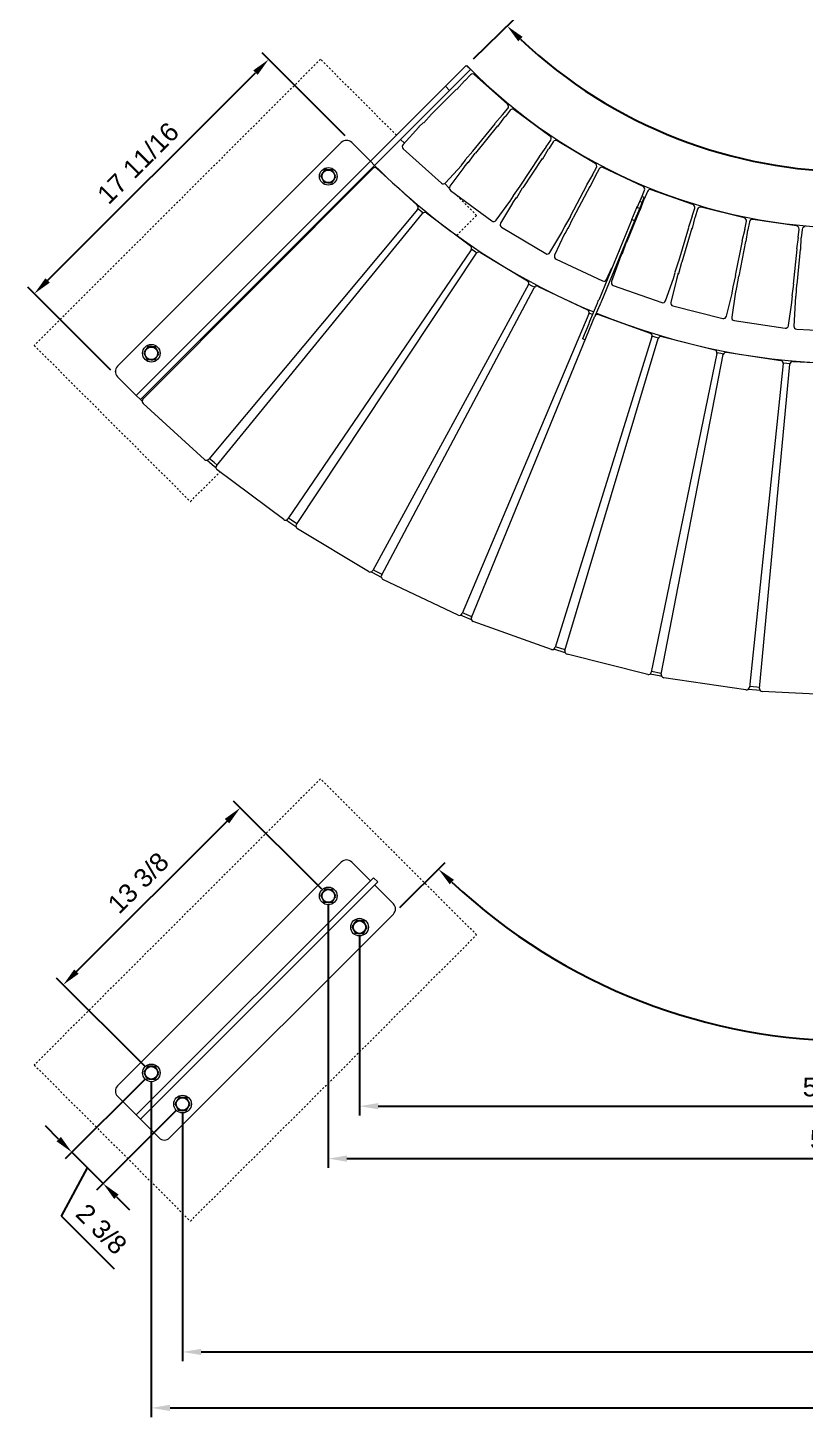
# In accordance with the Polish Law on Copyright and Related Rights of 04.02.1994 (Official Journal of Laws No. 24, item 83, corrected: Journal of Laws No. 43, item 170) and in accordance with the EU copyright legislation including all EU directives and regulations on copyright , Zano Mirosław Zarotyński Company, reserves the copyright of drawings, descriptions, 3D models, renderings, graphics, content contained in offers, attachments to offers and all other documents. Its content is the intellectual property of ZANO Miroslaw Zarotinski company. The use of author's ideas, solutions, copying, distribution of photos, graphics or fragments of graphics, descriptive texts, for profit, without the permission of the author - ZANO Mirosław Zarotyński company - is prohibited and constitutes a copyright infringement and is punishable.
# Model space of a CAD drawing. Header units: inches. Extents: x -15 to 173, y -9 to 125.
# Drawn here: x -4.9 to 36.7, y -8.6 to 65.8 of the extents above; entities that cross this region are included whole.
import ezdxf

# ---------------------------------------------------------------- set-up
doc = ezdxf.new("R2010")
doc.units = ezdxf.units.IN
doc.header["$PDSIZE"] = -1
doc.linetypes.add('HIDDEN', pattern=[1.905, 1.27, -0.635])
for name, color, linetype, lineweight in [('ZANO_R', 7, 'Continuous', 0), ('ZANO_R_przerywana', 250, 'HIDDEN', 0), ('ZANO_W', 1, 'Continuous', 0)]:
    doc.layers.add(name, color=color, linetype=linetype, lineweight=lineweight)
doc.styles.get("Standard").update_dxf_attribs({"font": 'ARIALUNI.TTF'})
doc.dimstyles.new('amerykanie', dxfattribs={"dimtxt": 50, "dimasz": 50, "dimexe": 0.5, "dimexo": 0.5, "dimgap": 1, "dimtad": 1, "dimdec": 0, "dimzin": 0, "dimlunit": 5, "dimtxsty": 'Standard', "dimcen": 0.09, "dimclrd": 1, "dimclre": 1, "dimclrt": 1, "dimazin": 0, "dimtfac": 1, "dimtdec": 0, "dimtmove": 0, "dimatfit": 3, "dimfxl": 1, "dimtzin": 0, "dimarcsym": 1})

# ---------------------------------------------------------------- blocks, each defined once
blk = doc.blocks.new('*D376')
at = {"layer": 'Defpoints', "color": 0}
for p in [(39.272, 84.026), (18.575, 63.746), (59.969, 63.746), (32.468, 58.975)]:
    blk.add_point(p, dxfattribs=at)
at = {"layer": 'ZANO_W', "color": 1, "lineweight": -2}
for p, q in [((18.932, 64.096), (21.088, 66.209)), ((59.612, 64.096), (57.456, 66.209))]:
    blk.add_line(p, q, dxfattribs=at)
blk.add_arc((39.272, 84.026), 25.958, 226.62298, 313.37595, dxfattribs=at)
at = {"layer": 'ZANO_W', "color": 1}
for points in [[(21.561, 65.277), (21.328, 65.039), (20.731, 65.859)], [(57.216, 65.039), (56.983, 65.277), (57.813, 65.859)]]:
    blk.add_solid(points, dxfattribs=at)
at = {"layer": 'ZANO_W', "color": 1, "insert": (39.272, 59.083), "char_height": 1, "attachment_point": 5, "rotation": 359.99946}
blk.add_mtext("91%%d10'", dxfattribs=at)
blk = doc.blocks.new('*D377')
at = {"layer": 'Defpoints', "color": 0}
for p in [(7.98, 64.066), (12.424, 59.622), (-0.103, 47.095)]:
    blk.add_point(p, dxfattribs=at)
at = {"layer": 'ZANO_W', "color": 1, "lineweight": -2}
for p, q in [((12.071, 59.976), (7.627, 64.42)), ((-3.84, 52.246), (7.273, 63.359)), ((-0.457, 47.448), (-4.901, 51.892))]:
    blk.add_line(p, q, dxfattribs=at)
at = {"layer": 'ZANO_W', "color": 1}
for points in [[(7.391, 63.241), (7.155, 63.477), (7.98, 64.066)], [(-3.958, 52.364), (-3.722, 52.128), (-4.547, 51.539)]]:
    blk.add_solid(points, dxfattribs=at)
at = {"layer": 'ZANO_W', "color": 1, "insert": (0.996, 58.523), "char_height": 1, "attachment_point": 5, "rotation": 45}
blk.add_mtext('17 11/16', dxfattribs=at)
blk = doc.blocks.new('*D381')
at = {"layer": 'Defpoints', "color": 0}
for p in [(14.651, 18.342), (63.87, 18.342), (31.135, 12.626), (2.68, 6.371), (75.841, 6.371)]:
    blk.add_point(p, dxfattribs=at)
at = {"layer": 'ZANO_W', "color": 1, "lineweight": -2}
for p, q in [((15.005, 18.695), (17.415, 21.105)), ((63.517, 18.695), (61.106, 21.105))]:
    blk.add_line(p, q, dxfattribs=at)
blk.add_arc((39.261, 42.951), 31.394, 226.8251, 313.1749, dxfattribs=at)
at = {"layer": 'ZANO_W', "color": 1}
for points in [[(17.896, 20.176), (17.664, 19.936), (17.061, 20.752)], [(60.858, 19.936), (60.626, 20.176), (61.46, 20.752)]]:
    blk.add_solid(points, dxfattribs=at)
at = {"layer": 'ZANO_W', "color": 1, "insert": (39.261, 12.572), "char_height": 1, "attachment_point": 5}
blk.add_mtext("90%%d0'", dxfattribs=at)
blk = doc.blocks.new('*D382')
at = {"layer": 'Defpoints', "color": 0}
for p in [(6.461, 24.026), (11.171, 19.316), (1.706, 9.851)]:
    blk.add_point(p, dxfattribs=at)
at = {"layer": 'ZANO_W', "color": 1, "lineweight": -2}
for p, q in [((10.818, 19.67), (6.108, 24.38)), ((-2.297, 15.268), (5.754, 23.319)), ((1.353, 10.204), (-3.358, 14.915))]:
    blk.add_line(p, q, dxfattribs=at)
at = {"layer": 'ZANO_W', "color": 1}
for points in [[(5.872, 23.201), (5.636, 23.437), (6.461, 24.026)], [(-2.415, 15.386), (-2.179, 15.15), (-3.004, 14.561)]]:
    blk.add_solid(points, dxfattribs=at)
at = {"layer": 'ZANO_W', "color": 1, "insert": (1.008, 20.014), "char_height": 1, "attachment_point": 5, "rotation": 45}
blk.add_mtext('13 3/8', dxfattribs=at)
blk = doc.blocks.new('*D383')
at = {"layer": 'Defpoints', "color": 0}
for p in [(1.706, 9.851), (3.376, 8.18), (-0.873, 3.931)]:
    blk.add_point(p, dxfattribs=at)
at = {"layer": 'ZANO_W', "color": 1, "lineweight": -2}
for p, q in [((1.353, 9.497), (-2.896, 5.248)), ((3.023, 7.827), (-1.226, 3.578)), ((-3.25, 6.309), (-3.957, 7.016)), ((-2.543, 5.602), (-0.873, 3.931)), ((-3.097, 2.186), (-1.708, 4.767)), ((-0.165, 3.224), (0.542, 2.517)), ((-0.266, -0.645), (-3.097, 2.186))]:
    blk.add_line(p, q, dxfattribs=at)
at = {"layer": 'ZANO_W', "color": 1}
for points in [[(-3.368, 6.191), (-3.132, 6.427), (-2.543, 5.602)], [(-0.048, 3.342), (-0.283, 3.107), (-0.873, 3.931)]]:
    blk.add_solid(points, dxfattribs=at)
at = {"layer": 'ZANO_W', "color": 1, "insert": (-0.961, 1.491), "char_height": 1, "attachment_point": 5, "rotation": 315}
blk.add_mtext('2 3/8', dxfattribs=at)
blk = doc.blocks.new('*D384')
at = {"layer": 'Defpoints', "color": 0}
for p in [(12.842, 17.646), (65.68, 17.646), (65.68, 8.066)]:
    blk.add_point(p, dxfattribs=at)
at = {"layer": 'ZANO_W', "color": 1, "lineweight": -2}
for p, q in [((12.842, 17.146), (12.842, 7.566)), ((65.68, 17.146), (65.68, 7.566)), ((13.842, 8.066), (64.68, 8.066))]:
    blk.add_line(p, q, dxfattribs=at)
at = {"layer": 'ZANO_W', "color": 1}
for points in [[(13.842, 8.233), (13.842, 7.899), (12.842, 8.066)], [(64.68, 7.899), (64.68, 8.233), (65.68, 8.066)]]:
    blk.add_solid(points, dxfattribs=at)
at = {"layer": 'ZANO_W', "color": 1, "insert": (39.261, 9.085), "char_height": 1, "attachment_point": 5}
blk.add_mtext('52 13/16', dxfattribs=at)
blk = doc.blocks.new('*D385')
at = {"layer": 'Defpoints', "color": 0}
for p in [(11.171, 19.316), (67.35, 19.316), (67.35, 5.263)]:
    blk.add_point(p, dxfattribs=at)
at = {"layer": 'ZANO_W', "color": 1, "lineweight": -2}
for p, q in [((11.171, 18.816), (11.171, 4.763)), ((67.35, 18.816), (67.35, 4.763)), ((12.171, 5.263), (66.35, 5.263))]:
    blk.add_line(p, q, dxfattribs=at)
at = {"layer": 'ZANO_W', "color": 1}
for points in [[(12.171, 5.43), (12.171, 5.097), (11.171, 5.263)], [(66.35, 5.097), (66.35, 5.43), (67.35, 5.263)]]:
    blk.add_solid(points, dxfattribs=at)
at = {"layer": 'ZANO_W', "color": 1, "insert": (39.261, 6.282), "char_height": 1, "attachment_point": 5}
blk.add_mtext('56 3/16', dxfattribs=at)
blk = doc.blocks.new('*D386')
at = {"layer": 'Defpoints', "color": 0}
for p in [(3.376, 8.18), (75.145, 8.18), (75.145, -5.081)]:
    blk.add_point(p, dxfattribs=at)
at = {"layer": 'ZANO_W', "color": 1, "lineweight": -2}
for p, q in [((3.376, 7.68), (3.376, -5.581)), ((75.145, 7.68), (75.145, -5.581)), ((4.376, -5.081), (74.145, -5.081))]:
    blk.add_line(p, q, dxfattribs=at)
at = {"layer": 'ZANO_W', "color": 1}
for points in [[(4.376, -4.914), (4.376, -5.247), (3.376, -5.081)], [(74.145, -5.247), (74.145, -4.914), (75.145, -5.081)]]:
    blk.add_solid(points, dxfattribs=at)
at = {"layer": 'ZANO_W', "color": 1, "insert": (39.261, -4.061), "char_height": 1, "attachment_point": 5}
blk.add_mtext('71 3/4', dxfattribs=at)
blk = doc.blocks.new('*D387')
at = {"layer": 'Defpoints', "color": 0}
for p in [(1.706, 9.851), (76.815, 9.851), (76.815, -8.073)]:
    blk.add_point(p, dxfattribs=at)
at = {"layer": 'ZANO_W', "color": 1, "lineweight": -2}
for p, q in [((1.706, 9.351), (1.706, -8.573)), ((76.815, 9.351), (76.815, -8.573)), ((2.706, -8.073), (75.815, -8.073))]:
    blk.add_line(p, q, dxfattribs=at)
at = {"layer": 'ZANO_W', "color": 1}
for points in [[(2.706, -7.906), (2.706, -8.24), (1.706, -8.073)], [(75.815, -8.24), (75.815, -7.906), (76.815, -8.073)]]:
    blk.add_solid(points, dxfattribs=at)
at = {"layer": 'ZANO_W', "color": 1, "insert": (39.261, -7.054), "char_height": 1, "attachment_point": 5}
blk.add_mtext('75 1/8', dxfattribs=at)

msp = doc.modelspace()

# ---------------------------------------------------------------- linework, layer by layer
at = {"layer": 'ZANO_R'}
for p, q in [((17.43875, 62.63243), (18.55231, 63.74599)), ((17.66146, 62.40972), (18.77502, 63.52328)), ((18.78099, 63.24468), (18.46784, 62.92888)), ((18.77502, 63.52328), (18.55231, 63.74599)), ((20.75856, 61.66751), (18.99812, 63.25088)), ((13.42628, 58.61996), (17.43875, 62.63243)), ((18.02549, 62.48279), (16.6977, 61.14377)), ((17.66146, 62.40972), (17.43875, 62.63243)), ((18.02549, 62.48279), (18.02565, 62.48265)), ((18.02565, 62.48265), (18.04807, 62.46248)), ((18.04807, 62.46248), (18.46187, 62.92256)), ((13.64899, 58.39725), (17.66146, 62.40972)), ((16.27793, 60.67738), (16.69174, 61.13746)), ((20.48871, 61.09958), (20.0749, 60.6395)), ((20.25187, 60.49532), (20.61881, 60.99359)), ((20.49435, 61.10618), (20.77532, 61.45093)), ((20.90497, 61.34531), (20.62413, 61.00046)), ((23.027, 59.96864), (21.12046, 61.37267)), ((16.0088, 60.44875), (15.16828, 59.51423)), ((16.25535, 60.69769), (16.01405, 60.45434)), ((16.25535, 60.69769), (16.25551, 60.69754)), ((16.25551, 60.69754), (16.27793, 60.67738)), ((18.90617, 59.15742), (20.09748, 60.6192)), ((20.22742, 60.51333), (19.03664, 59.05114)), ((20.0749, 60.6395), (20.09732, 60.61934)), ((20.09732, 60.61934), (20.09748, 60.6192)), ((20.22742, 60.51333), (20.22759, 60.51321)), ((20.22759, 60.51321), (20.25187, 60.49532)), ((11.86731, 59.62216), (-0.10339, 47.65146)), ((13.42628, 58.61996), (12.42408, 59.62216)), ((15.23818, 59.59195), (15.04093, 59.78919)), ((22.81884, 59.38421), (23.06482, 59.75473)), ((23.20416, 59.66227), (22.95831, 59.29165)), ((25.45041, 58.49924), (23.41596, 59.71053)), ((15.18003, 59.29185), (17.22488, 57.45267)), ((18.90052, 59.15083), (18.48672, 58.69075)), ((18.66438, 58.54601), (19.03132, 59.04427)), ((21.4284, 57.28978), (22.47138, 58.86082)), ((22.61104, 58.76814), (21.56862, 57.19673)), ((22.81386, 59.37709), (22.44693, 58.87883)), ((22.44693, 58.87883), (22.47121, 58.86095)), ((22.47121, 58.86095), (22.47138, 58.86082)), ((22.61104, 58.76814), (22.61122, 58.76803)), ((22.61122, 58.76803), (22.63713, 58.75261)), ((22.63713, 58.75261), (22.95369, 59.2843)), ((1.1772, 46.37088), (13.42628, 58.61996)), ((1.26043, 45.8889), (13.55002, 58.23223)), ((1.39991, 46.14817), (13.64899, 58.39725)), ((13.42628, 58.61996), (13.64899, 58.39725)), ((13.53763, 58.2859), (13.64899, 58.39725)), ((13.57257, 58.25101), (13.53763, 58.2859)), ((13.76776, 58.23745), (15.92995, 56.26482)), ((17.44726, 57.46446), (18.28778, 58.39898)), ((18.41885, 58.2922), (17.67353, 57.28013)), ((18.29279, 58.40479), (18.50929, 58.67044)), ((18.63993, 58.56401), (18.42352, 58.29828)), ((18.48672, 58.69075), (18.50913, 58.67058)), ((18.50913, 58.67058), (18.50929, 58.67044)), ((18.63993, 58.56401), (18.6401, 58.56389)), ((18.6401, 58.56389), (18.66438, 58.54601)), ((25.30027, 57.89729), (25.50892, 58.29005)), ((25.65662, 58.21162), (25.4481, 57.81878)), ((28.00563, 57.27334), (25.86269, 58.28031)), ((17.64283, 57.18729), (17.40102, 57.42911)), ((21.42342, 57.28266), (21.05649, 56.7844)), ((24.12084, 55.67717), (25.00554, 57.34249)), ((25.15357, 57.26388), (24.26947, 55.59824)), ((25.29601, 57.88972), (24.97944, 57.35803)), ((24.97944, 57.35803), (25.00535, 57.3426)), ((25.00535, 57.3426), (25.00554, 57.34249)), ((25.15357, 57.26388), (25.15376, 57.26379)), ((25.15376, 57.26379), (25.18105, 57.25097)), ((25.18105, 57.25097), (25.44422, 57.81102)), ((17.70693, 57.05995), (19.92149, 55.42909)), ((20.89139, 56.48087), (21.08094, 56.76639)), ((21.22134, 56.67322), (21.0319, 56.38763)), ((21.05649, 56.7844), (21.08077, 56.76651)), ((21.08077, 56.76651), (21.08094, 56.76639)), ((21.22134, 56.67322), (21.22152, 56.67311)), ((21.22152, 56.67311), (21.24743, 56.65768)), ((21.24743, 56.65768), (21.56399, 57.18937)), ((27.91145, 56.65166), (27.64828, 56.09161)), ((27.85937, 56.00474), (28.06663, 56.5878)), ((27.91495, 56.65961), (28.08428, 57.07085)), ((28.07001, 56.68417), (27.94613, 56.73533)), ((27.95989, 56.41755), (28.07001, 56.68417)), ((28.23892, 57.00721), (28.06974, 56.5959)), ((30.66829, 56.30264), (28.43731, 57.09569)), ((15.94467, 56.04752), (4.77764, 42.68006)), ((5.19802, 42.33291), (16.21268, 55.8262)), ((16.42885, 55.85284), (18.77475, 54.10266)), ((20.14166, 55.46253), (20.88698, 56.47461)), ((21.02784, 56.38113), (20.38483, 55.30115)), ((27.83076, 56.01491), (27.11342, 54.27095)), ((27.41011, 55.499), (27.67907, 56.15018)), ((27.55566, 55.43888), (27.82462, 56.09006)), ((27.64828, 56.09161), (27.65381, 56.08902)), ((27.67907, 56.15018), (27.70281, 56.20766)), ((27.82462, 56.09006), (27.67907, 56.15018)), ((27.82462, 56.09006), (27.95989, 56.41755)), ((27.95989, 56.41755), (27.82719, 56.47236)), ((27.83076, 56.01491), (27.83096, 56.01484)), ((27.83096, 56.01484), (27.85937, 56.00474)), ((30.63793, 55.68298), (30.76632, 56.10879)), ((30.92644, 56.06054), (30.7982, 55.63469)), ((33.41296, 55.59639), (31.11524, 56.16796)), ((20.43956, 55.08529), (22.80269, 53.67832)), ((23.66533, 54.81972), (23.82611, 55.12237)), ((24.11658, 55.6696), (23.80002, 55.13791)), ((23.80002, 55.13791), (23.82593, 55.12248)), ((23.97494, 55.04334), (23.81427, 54.74064)), ((23.82593, 55.12248), (23.82611, 55.12237)), ((23.97494, 55.04334), (23.97513, 55.04325)), ((23.97513, 55.04325), (24.00242, 55.03043)), ((24.00242, 55.03043), (24.26559, 55.59048)), ((27.41011, 55.499), (25.63227, 51.19465)), ((27.55566, 55.43888), (25.77782, 51.13453)), ((27.55566, 55.43888), (27.41011, 55.499)), ((29.91219, 53.27606), (30.45657, 55.08151)), ((30.61705, 55.03315), (30.07332, 53.22751)), ((30.63522, 55.67473), (30.42796, 55.09168)), ((30.42796, 55.09168), (30.45637, 55.08158)), ((30.45637, 55.08158), (30.45657, 55.08151)), ((30.61705, 55.03315), (30.61726, 55.0331)), ((30.61726, 55.0331), (30.64652, 55.02582)), ((30.64652, 55.02582), (30.7959, 55.62632)), ((33.44321, 54.97674), (33.52944, 55.41304)), ((33.6935, 55.38065), (33.60743, 54.94431)), ((36.21345, 55.16135), (33.87093, 55.50597)), ((23.01855, 53.73308), (23.66155, 54.81305)), ((23.81086, 54.73377), (23.27631, 53.5962)), ((32.95581, 52.51048), (33.32141, 54.36043)), ((33.48585, 54.32796), (33.12091, 52.47788)), ((33.44132, 54.96826), (33.29195, 54.36776)), ((33.29195, 54.36776), (33.32121, 54.36048)), ((33.32121, 54.36048), (33.32141, 54.36043)), ((33.48585, 54.32796), (33.48606, 54.32793)), ((33.48606, 54.32793), (33.51589, 54.32354)), ((33.51589, 54.32354), (33.60596, 54.93575)), ((36.30297, 54.53899), (36.21291, 53.92678)), ((36.30403, 54.54761), (36.34726, 54.99024)), ((36.4401, 53.90463), (36.47, 54.5227)), ((36.51371, 54.97401), (36.47063, 54.53136)), ((18.81079, 53.88787), (9.01405, 39.48594)), ((9.46656, 39.18186), (19.09928, 53.69401)), ((19.31177, 53.7418), (21.81859, 52.23108)), ((26.72088, 53.83031), (26.69113, 53.767)), ((26.69113, 53.767), (26.69415, 53.76558)), ((26.87444, 53.68995), (26.74407, 53.37301)), ((26.87444, 53.68995), (26.87464, 53.68988)), ((26.87464, 53.68988), (26.90305, 53.67978)), ((26.90305, 53.67978), (27.11031, 54.26284)), ((36.05962, 52.04556), (36.24295, 53.92236)), ((36.21291, 53.92678), (36.24274, 53.92239)), ((36.40977, 53.90609), (36.22711, 52.02923)), ((36.24274, 53.92239), (36.24295, 53.92236)), ((36.40977, 53.90609), (36.40998, 53.90608)), ((36.40998, 53.90608), (36.4401, 53.90463)), ((23.35184, 53.38671), (25.84099, 52.21705)), ((26.05048, 52.29261), (26.34204, 52.9131)), ((26.74135, 53.36585), (26.32037, 52.18154)), ((29.90948, 53.26781), (29.70222, 52.68475)), ((29.92164, 52.61864), (30.07102, 53.21913)), ((29.2085, 51.15489), (29.62948, 52.33919)), ((29.79135, 52.29042), (29.48794, 51.07069)), ((29.6319, 52.34647), (29.73083, 52.67458)), ((29.70222, 52.68475), (29.73063, 52.67465)), ((29.73063, 52.67465), (29.73083, 52.67458)), ((29.89217, 52.62597), (29.79336, 52.29782)), ((29.89217, 52.62597), (29.89238, 52.62592)), ((29.89238, 52.62592), (29.92164, 52.61864)), ((32.95392, 52.502), (32.80455, 51.90151)), ((33.02937, 51.85712), (33.11944, 52.46932)), ((36.05856, 52.03694), (35.9685, 51.42473)), ((21.8756, 52.02088), (13.54435, 36.72441)), ((14.0246, 36.46636), (22.18178, 51.85636)), ((22.38853, 51.92484), (25.0319, 50.66826)), ((26.41598, 51.98042), (29.00739, 51.05925)), ((32.46247, 50.33077), (32.76588, 51.5505)), ((32.93173, 51.51775), (32.74879, 50.27423)), ((32.76757, 51.55797), (32.83402, 51.89418)), ((32.80455, 51.90151), (32.83381, 51.89423)), ((32.83381, 51.89423), (32.83402, 51.89418)), ((32.99933, 51.86154), (32.93301, 51.52531)), ((32.99933, 51.86154), (32.99954, 51.86151)), ((32.99954, 51.86151), (33.02937, 51.85712)), ((35.96523, 51.07923), (35.99854, 51.42031)), ((35.9685, 51.42473), (35.99833, 51.42034)), ((35.99833, 51.42034), (35.99854, 51.42031)), ((36.16625, 51.40396), (36.13306, 51.06287)), ((36.16625, 51.40396), (36.16646, 51.40395)), ((36.16646, 51.40395), (36.19658, 51.40249)), ((36.19658, 51.40249), (36.22648, 52.02057)), ((25.16527, 50.06401), (25.56166, 51.02371)), ((25.46911, 50.38712), (25.70721, 50.96359)), ((29.60272, 50.87986), (32.27165, 50.21595)), ((35.78133, 49.82811), (35.96427, 51.07162)), ((36.13252, 51.05522), (36.07181, 49.79978)), ((25.10933, 50.46469), (18.32452, 34.42231)), ((18.82783, 34.2128), (25.43022, 50.33112)), ((25.10389, 49.9154), (24.77496, 49.11903)), ((25.30928, 50.41268), (25.11819, 50.49267)), ((25.62923, 50.41962), (28.38346, 49.42939)), ((32.88165, 50.09551), (35.60263, 49.69522)), ((28.48056, 49.23443), (23.3081, 32.60202)), ((23.8296, 32.44308), (28.81304, 49.1331)), ((24.91075, 49.06294), (24.77496, 49.11903)), ((29.00237, 49.24076), (31.84071, 48.5265)), ((36.22147, 49.63488), (38.96853, 49.50202)), ((31.95653, 48.34205), (28.44668, 31.2812)), ((32.47518, 48.39972), (35.37006, 47.96837)), ((28.9813, 31.17437), (32.29738, 48.27394)), ((35.50347, 47.79622), (33.69034, 30.4727)), ((34.23287, 30.41903), (35.84937, 47.762)), ((36.01393, 47.90467), (38.93721, 47.76042)), ((-0.10339, 47.09469), (0.89881, 46.09249)), ((1.12152, 45.86978), (0.89881, 46.09249)), ((1.12152, 45.86978), (1.23287, 45.98113)), ((1.12152, 45.86978), (1.21456, 45.77674)), ((1.21455, 45.77697), (1.12152, 45.86978)), ((1.29275, 45.92136), (1.23287, 45.98113)), ((4.55065, 42.66468), (1.26589, 45.66145)), ((1.99534, 44.99596), (2.12372, 44.86758)), ((8.78968, 39.44829), (5.22584, 42.10711)), ((13.32477, 36.66485), (9.51649, 38.95989)), ((18.11186, 34.34143), (14.09613, 36.25039)), ((18.82849, 34.09184), (18.23822, 34.33754)), ((18.84519, 34.25518), (18.34235, 34.46449)), ((23.10444, 32.50059), (18.92028, 34.00492)), ((23.84216, 32.32276), (23.23057, 32.50916)), ((23.8427, 32.48696), (23.3217, 32.64575)), ((28.254, 31.16022), (23.94206, 32.2453)), ((33.51051, 30.33334), (29.11269, 30.98863)), ((38.82288, 30.02798), (34.38191, 30.24713)), ((11.86731, 21.12551), (-0.10339, 9.15481)), ((13.42628, 20.12331), (12.42408, 21.12551)), ((0.89881, 7.59584), (13.59509, 20.29212)), ((13.8178, 20.06941), (13.59509, 20.29212)), ((1.12152, 7.37313), (13.8178, 20.06941)), ((14.65119, 18.8984), (13.64899, 19.9006)), ((2.68049, 6.37093), (14.65119, 18.34163)), ((-0.10339, 8.59804), (0.89881, 7.59584)), ((1.12152, 7.37313), (0.89881, 7.59584)), ((1.12152, 7.37313), (2.12372, 6.37093))]:
    msp.add_line(p, q, dxfattribs=at)
at = {"layer": 'ZANO_R', "flags": 128}
for points in [[(10.87323, 58.00417), (10.86537, 57.99193), (10.81393, 57.91187), (10.76265, 57.83206)], [(10.98381, 58.17628), (10.92964, 58.09196), (10.87323, 58.00417)], [(11.18816, 58.16657), (11.10995, 58.17028), (11.03174, 58.174), (10.98381, 58.17628)], [(11.3925, 58.15686), (11.35532, 58.15862), (11.31769, 58.16041), (11.27943, 58.16223), (11.24076, 58.16407), (11.18816, 58.16657)], [(11.48626, 57.97503), (11.47959, 57.98796), (11.45777, 58.03029), (11.43598, 58.07254), (11.41413, 58.1149), (11.3925, 58.15686)], [(10.76265, 57.83206), (10.80859, 57.74298), (10.85641, 57.65024)], [(10.85641, 57.65024), (10.86308, 57.63731), (10.9067, 57.55273), (10.95017, 57.46842)], [(11.15451, 57.45871), (11.07631, 57.46242), (10.9981, 57.46614), (10.95017, 57.46842)], [(11.35886, 57.44899), (11.28405, 57.45255), (11.20711, 57.45621), (11.15451, 57.45871)], [(11.35886, 57.44899), (11.41303, 57.53332), (11.46944, 57.6211)], [(11.46944, 57.6211), (11.4773, 57.63334), (11.50304, 57.67341), (11.52874, 57.7134), (11.55451, 57.7535), (11.58002, 57.79321)], [(11.58002, 57.79321), (11.53408, 57.88229), (11.48626, 57.97503)], [(16.23328, 55.84711), (16.1828, 55.88846), (15.96131, 56.0717)], [(19.11772, 53.71684), (19.05022, 53.76183), (18.82496, 53.91357)], [(22.19788, 51.8809), (22.11228, 51.92651), (21.88718, 52.04785)], [(25.56166, 51.02371), (25.57309, 51.05138), (25.58425, 51.0784), (25.59489, 51.10415), (25.60475, 51.12804), (25.61361, 51.14949), (25.62126, 51.16802), (25.62753, 51.18319), (25.63227, 51.19465)], [(25.77782, 51.13453), (25.77309, 51.12307), (25.76682, 51.1079), (25.75916, 51.08937), (25.7503, 51.06792), (25.74044, 51.04404), (25.7298, 51.01828), (25.71864, 50.99126), (25.70721, 50.96359)], [(25.10389, 49.9154), (25.1095, 49.92897), (25.1159, 49.94447), (25.123, 49.96167), (25.13071, 49.98033), (25.13891, 50.00018), (25.14748, 50.02095), (25.15631, 50.04232), (25.16527, 50.06401)], [(28.82402, 49.16032), (28.70076, 49.19747), (28.48663, 49.26315)], [(1.40803, 48.53897), (1.40017, 48.52673), (1.34873, 48.44667), (1.29745, 48.36686)], [(1.29745, 48.36686), (1.34339, 48.27778), (1.39121, 48.18504)], [(1.51861, 48.71108), (1.46443, 48.62676), (1.40803, 48.53897)], [(1.72295, 48.70137), (1.64475, 48.70508), (1.56654, 48.7088), (1.51861, 48.71108)], [(1.9273, 48.69165), (1.89012, 48.69342), (1.85248, 48.69521), (1.81423, 48.69703), (1.77555, 48.69887), (1.72295, 48.70137)], [(2.02106, 48.50983), (2.01439, 48.52276), (1.99256, 48.56509), (1.97077, 48.60734), (1.94893, 48.6497), (1.9273, 48.69165)], [(2.00424, 48.1559), (2.0121, 48.16814), (2.03784, 48.20821), (2.06354, 48.2482), (2.0893, 48.2883), (2.11482, 48.32801)], [(2.11482, 48.32801), (2.06888, 48.41709), (2.02106, 48.50983)], [(32.30562, 48.30211), (32.16373, 48.33004), (31.95974, 48.37122)], [(1.39121, 48.18504), (1.39788, 48.17211), (1.44149, 48.08753), (1.48497, 48.00321)], [(1.68931, 47.9935), (1.6111, 47.99722), (1.5329, 48.00094), (1.48497, 48.00321)], [(1.89366, 47.98379), (1.81884, 47.98735), (1.74191, 47.991), (1.68931, 47.9935)], [(1.89366, 47.98379), (1.94783, 48.06811), (2.00424, 48.1559)], [(35.8548, 47.79084), (35.69505, 47.80622), (35.5038, 47.82557)], [(0.89881, 46.09249), (0.90416, 46.09784), (0.92, 46.11368), (0.94572, 46.13941), (0.98034, 46.17403), (1.02253, 46.21621), (1.07066, 46.26434), (1.12288, 46.31657), (1.1772, 46.37088)], [(1.39991, 46.14817), (1.3456, 46.09386), (1.29337, 46.04163), (1.24524, 45.9935), (1.23287, 45.98113)], [(2.12372, 44.86758), (2.18338, 44.81862), (2.20354, 44.80601)], [(5.16338, 42.21701), (4.96, 42.38378), (4.67038, 42.62413)], [(5.22698, 42.36839), (5.06014, 42.50531), (4.807, 42.71521)], [(9.44351, 39.06311), (9.11547, 39.28246), (8.91282, 39.41972)], [(9.49189, 39.22002), (9.20349, 39.41305), (9.03981, 39.5238)], [(14.01334, 36.34592), (13.54955, 36.5945), (13.45013, 36.64855)], [(14.04605, 36.50683), (13.62462, 36.73294), (13.56626, 36.76463)], [(28.99002, 31.21933), (28.9803, 31.22123), (28.45591, 31.32606)], [(29.00565, 31.05588), (28.9502, 31.06665), (28.37867, 31.18116)], [(34.23713, 30.46463), (34.09664, 30.478), (33.69511, 30.51825)], [(34.26877, 30.30351), (34.08152, 30.32124), (33.63251, 30.36646)], [(10.87323, 19.50752), (10.86537, 19.49528), (10.81393, 19.41522), (10.76265, 19.33541)], [(10.76265, 19.33541), (10.80859, 19.24633), (10.85641, 19.15359)], [(10.98381, 19.67963), (10.92964, 19.59531), (10.87323, 19.50752)], [(11.18816, 19.66992), (11.10995, 19.67363), (11.03174, 19.67735), (10.98381, 19.67963)], [(11.3925, 19.6602), (11.35532, 19.66197), (11.31769, 19.66376), (11.27943, 19.66558), (11.24076, 19.66742), (11.18816, 19.66992)], [(11.48626, 19.47838), (11.47959, 19.49131), (11.45777, 19.53364), (11.43598, 19.57589), (11.41413, 19.61825), (11.3925, 19.6602)], [(11.58002, 19.29656), (11.53408, 19.38564), (11.48626, 19.47838)], [(10.85641, 19.15359), (10.86308, 19.14066), (10.9067, 19.05608), (10.95017, 18.97177)], [(11.15451, 18.96205), (11.07631, 18.96577), (10.9981, 18.96949), (10.95017, 18.97177)], [(11.35886, 18.95234), (11.28405, 18.9559), (11.20711, 18.95955), (11.15451, 18.96205)], [(11.35886, 18.95234), (11.41303, 19.03666), (11.46944, 19.12445)], [(11.46944, 19.12445), (11.4773, 19.13669), (11.50304, 19.17676), (11.52874, 19.21675), (11.55451, 19.25685), (11.58002, 19.29656)], [(12.65414, 18.0093), (12.59997, 17.92498), (12.54356, 17.83719)], [(12.85849, 17.99959), (12.78028, 18.0033), (12.70207, 18.00702), (12.65414, 18.0093)], [(13.06283, 17.98988), (13.02565, 17.99164), (12.98802, 17.99343), (12.94976, 17.99525), (12.91109, 17.99709), (12.85849, 17.99959)], [(13.15659, 17.80805), (13.14992, 17.82098), (13.1281, 17.86331), (13.10631, 17.90556), (13.08446, 17.94792), (13.06283, 17.98988)], [(12.54356, 17.83719), (12.5357, 17.82495), (12.48426, 17.74489), (12.43298, 17.66508)], [(12.43298, 17.66508), (12.47892, 17.576), (12.52674, 17.48326)], [(12.52674, 17.48326), (12.53341, 17.47033), (12.57702, 17.38575), (12.6205, 17.30144)], [(12.82484, 17.29172), (12.74664, 17.29544), (12.66843, 17.29916), (12.6205, 17.30144)], [(13.02919, 17.28201), (12.95438, 17.28557), (12.87744, 17.28922), (12.82484, 17.29172)], [(13.02919, 17.28201), (13.08336, 17.36633), (13.13977, 17.45412)], [(13.13977, 17.45412), (13.14763, 17.46636), (13.17337, 17.50643), (13.19907, 17.54642), (13.22484, 17.58652), (13.25035, 17.62623)], [(13.25035, 17.62623), (13.20441, 17.71531), (13.15659, 17.80805)], [(1.40803, 10.04232), (1.40017, 10.03008), (1.34873, 9.95002), (1.29745, 9.87021)], [(1.29745, 9.87021), (1.34339, 9.78113), (1.39121, 9.68839)], [(1.39121, 9.68839), (1.39788, 9.67546), (1.44149, 9.59088), (1.48497, 9.50656)], [(1.51861, 10.21443), (1.46443, 10.1301), (1.40803, 10.04232)], [(1.72295, 10.20471), (1.64475, 10.20843), (1.56654, 10.21215), (1.51861, 10.21443)], [(1.9273, 10.195), (1.89012, 10.19677), (1.85248, 10.19856), (1.81423, 10.20038), (1.77555, 10.20222), (1.72295, 10.20471)], [(2.02106, 10.01318), (2.01439, 10.02611), (1.99256, 10.06844), (1.97077, 10.11069), (1.94893, 10.15305), (1.9273, 10.195)], [(2.00424, 9.65925), (2.0121, 9.67149), (2.03784, 9.71156), (2.06354, 9.75155), (2.0893, 9.79165), (2.11482, 9.83136)], [(2.11482, 9.83136), (2.06888, 9.92044), (2.02106, 10.01318)], [(1.68931, 9.49685), (1.6111, 9.50057), (1.5329, 9.50429), (1.48497, 9.50656)], [(1.89366, 9.48714), (1.81884, 9.4907), (1.74191, 9.49435), (1.68931, 9.49685)], [(1.89366, 9.48714), (1.94783, 9.57146), (2.00424, 9.65925)], [(3.07836, 8.37199), (3.0705, 8.35975), (3.01906, 8.27969), (2.96778, 8.19988)], [(2.96778, 8.19988), (3.01372, 8.1108), (3.06154, 8.01806)], [(3.18894, 8.5441), (3.13476, 8.45978), (3.07836, 8.37199)], [(3.39328, 8.53438), (3.31508, 8.5381), (3.23687, 8.54182), (3.18894, 8.5441)], [(3.59763, 8.52467), (3.56045, 8.52644), (3.52281, 8.52823), (3.48456, 8.53005), (3.44588, 8.53189), (3.39328, 8.53438)], [(3.69139, 8.34285), (3.68472, 8.35578), (3.66289, 8.39811), (3.6411, 8.44036), (3.61926, 8.48272), (3.59763, 8.52467)], [(3.78515, 8.16103), (3.73921, 8.25011), (3.69139, 8.34285)], [(3.06154, 8.01806), (3.06821, 8.00513), (3.11182, 7.92055), (3.1553, 7.83623)], [(3.35964, 7.82652), (3.28143, 7.83024), (3.20323, 7.83396), (3.1553, 7.83623)], [(3.56399, 7.81681), (3.48917, 7.82037), (3.41224, 7.82402), (3.35964, 7.82652)], [(3.56399, 7.81681), (3.61816, 7.90113), (3.67457, 7.98892)], [(3.67457, 7.98892), (3.68243, 8.00116), (3.70817, 8.04123), (3.73387, 8.08122), (3.75963, 8.12132), (3.78515, 8.16103)]]:
    msp.add_lwpolyline(points, dxfattribs=at)
at = {"layer": 'ZANO_R'}
for centre, radius in [((11.17134, 57.81264), 0.47244), ((11.17134, 57.81264), 0.33465), ((1.70613, 48.34743), 0.47244), ((1.70613, 48.34743), 0.33465), ((11.17134, 19.31599), 0.47244), ((11.17134, 19.31599), 0.33465), ((12.84167, 17.64566), 0.47244), ((12.84167, 17.64566), 0.33465), ((1.70613, 9.85078), 0.47244), ((1.70613, 9.85078), 0.33465), ((3.37646, 8.18045), 0.47244), ((3.37646, 8.18045), 0.33465)]:
    msp.add_circle(centre, radius, dxfattribs=at)
for centre, radius, start, end in [((39.2722, 84.0257), 28.97636, 224.4155779, 315.5833499), ((18.89281, 63.13379), 0.15748, 48.0310488, 135.2412282), ((20.65324, 61.55042), 0.15748, 320.8208695, 48.0310488), ((21.02708, 61.24586), 0.15748, 53.6310488, 140.8412282), ((16.12587, 60.34345), 0.15748, 135.2412282, 138.0310488), ((12.14569, 59.34377), 0.3937, 45, 135), ((15.28535, 59.40894), 0.15748, 138.0310488, 228.0310488), ((22.93362, 59.84184), 0.15748, 326.4208695, 53.6310488), ((23.33539, 59.57521), 0.15748, 59.2310488, 146.4412282), ((11.17134, 57.81264), 0.35433, 147.279063, 207.279063), ((11.17134, 57.81264), 0.35433, 87.279063, 147.279063), ((11.17134, 57.81264), 0.35433, 27.279063, 87.279063), ((13.66162, 58.12111), 0.15748, 47.625, 135.125), ((39.26071, 84.00897), 36.22044, 225, 247.4480305), ((18.17071, 58.50427), 0.15748, 318.0310488, 320.8208695), ((18.54563, 58.19884), 0.15748, 140.8412282, 143.6310488), ((25.36984, 58.36393), 0.15748, 332.0208695, 59.2310488), ((25.79572, 58.13779), 0.15748, 64.8310488, 152.0412282), ((11.17134, 57.81264), 0.35433, 207.279063, 267.279063), ((11.17134, 57.81264), 0.35433, 267.279063, 327.279063), ((11.17134, 57.81264), 0.35433, 327.279063, 27.279063), ((17.33019, 57.56976), 0.15748, 228.0310488, 318.0310488), ((17.80031, 57.18676), 0.15748, 143.6310488, 233.6310488), ((27.93866, 57.13081), 0.15748, 337.6208695, 64.8310488), ((28.38456, 56.94731), 0.15748, 70.4310488, 157.6412282), ((15.82381, 56.14849), 0.15748, 320.125, 47.625), ((16.33468, 55.72662), 0.15748, 53.275, 140.775), ((20.76019, 56.56797), 0.15748, 323.6310488, 326.4208695), ((21.16313, 56.30058), 0.15748, 146.4412282, 149.2310488), ((30.61554, 56.15425), 0.15748, 343.2208695, 70.4310488), ((31.07723, 56.01513), 0.15748, 76.0310488, 163.2412282), ((20.01487, 55.5559), 0.15748, 233.6310488, 323.6310488), ((20.52012, 55.2206), 0.15748, 149.2310488, 239.2310488), ((33.37495, 55.44357), 0.15748, 348.8208695, 76.0310488), ((33.848, 55.35017), 0.15748, 81.6310488, 168.8412282), ((36.19053, 55.00555), 0.15748, 354.4208695, 81.6310488), ((36.67045, 54.95876), 0.15748, 87.2310488, 174.4412282), ((23.52626, 54.8936), 0.15748, 329.2310488, 332.0208695), ((23.95337, 54.66681), 0.15748, 152.0412282, 154.8310488), ((18.68058, 53.97644), 0.15748, 325.775, 53.275), ((19.23049, 53.60692), 0.15748, 58.925, 146.425), ((22.88326, 53.81363), 0.15748, 239.2310488, 329.2310488), ((23.41882, 53.52924), 0.15748, 154.8310488, 244.8310488), ((26.88971, 53.31311), 0.15748, 157.6412282, 160.4310488), ((21.7373, 52.0962), 0.15748, 331.425, 58.925), ((25.90797, 52.35958), 0.15748, 244.8310488, 334.8310488), ((26.46873, 52.12881), 0.15748, 160.4310488, 250.4310488), ((29.48112, 52.39193), 0.15748, 340.4310488, 343.2208695), ((29.94415, 52.25241), 0.15748, 163.2412282, 166.0310488), ((22.32092, 51.78261), 0.15748, 64.575, 152.075), ((32.61308, 51.58851), 0.15748, 346.0310488, 348.8208695), ((33.08751, 51.49483), 0.15748, 168.8412282, 171.6310488), ((24.96429, 50.52603), 0.15748, 337.075, 64.575), ((29.06014, 51.20763), 0.15748, 250.4310488, 340.4310488), ((29.64074, 51.03268), 0.15748, 166.0310488, 256.0310488), ((35.80849, 51.09454), 0.15748, 351.6310488, 354.4208695), ((36.2898, 51.04761), 0.15748, 174.4412282, 177.2310488), ((25.57595, 50.27142), 0.15748, 70.225, 157.725), ((39.26071, 84.00897), 36.22044, 247.6971427, 292.3028573), ((32.30967, 50.36877), 0.15748, 256.0310488, 346.0310488), ((32.90457, 50.25132), 0.15748, 171.6310488, 261.6310488), ((35.62555, 49.85102), 0.15748, 261.6310488, 351.6310488), ((28.33018, 49.2812), 0.15748, 342.725, 70.225), ((28.96394, 49.08804), 0.15748, 75.875, 163.375), ((36.22908, 49.79218), 0.15748, 177.2310488, 267.2310488), ((1.70613, 48.34743), 0.35433, 147.279063, 207.279063), ((1.70613, 48.34743), 0.35433, 87.279063, 147.279063), ((1.70613, 48.34743), 0.35433, 27.279063, 87.279063), ((1.70613, 48.34743), 0.35433, 327.279063, 27.279063), ((31.80228, 48.37378), 0.15748, 348.375, 75.875), ((32.45197, 48.24396), 0.15748, 81.525, 169.025), ((0.175, 47.37308), 0.3937, 135, 225), ((1.70613, 48.34743), 0.35433, 207.279063, 267.279063), ((1.70613, 48.34743), 0.35433, 267.279063, 327.279063), ((35.34685, 47.81261), 0.15748, 354.025, 81.525), ((36.00617, 47.74738), 0.15748, 87.175, 174.675), ((1.37203, 45.77779), 0.15748, 135.125, 227.625), ((4.65679, 42.78102), 0.15748, 227.625, 320.125), ((5.32001, 42.23333), 0.15748, 140.775, 233.275), ((8.88385, 39.57451), 0.15748, 233.275, 325.775), ((9.59777, 39.09477), 0.15748, 146.425, 238.925), ((13.40605, 36.79973), 0.15748, 238.925, 331.425), ((14.16374, 36.39261), 0.15748, 152.075, 244.575), ((18.17947, 34.48366), 0.15748, 244.575, 337.075), ((18.97356, 34.15311), 0.15748, 157.725, 250.225), ((23.15772, 32.64878), 0.15748, 250.225, 342.725), ((23.9805, 32.39802), 0.15748, 163.375, 255.875), ((28.29243, 31.31293), 0.15748, 255.875, 348.375), ((29.1359, 31.14439), 0.15748, 169.025, 261.525), ((33.53372, 30.4891), 0.15748, 261.525, 354.025), ((34.38968, 30.40442), 0.15748, 174.675, 267.175), ((12.14569, 20.84712), 0.3937, 45, 135), ((11.17134, 19.31599), 0.35433, 147.279063, 207.279063), ((11.17134, 19.31599), 0.35433, 87.279063, 147.279063), ((11.17134, 19.31599), 0.35433, 27.279063, 87.279063), ((11.17134, 19.31599), 0.35433, 327.279063, 27.279063), ((11.17134, 19.31599), 0.35433, 207.279063, 267.279063), ((11.17134, 19.31599), 0.35433, 267.279063, 327.279063), ((14.3728, 18.62001), 0.3937, 315, 45), ((12.84167, 17.64566), 0.35433, 87.279063, 147.279063), ((12.84167, 17.64566), 0.35433, 27.279063, 87.279063), ((12.84167, 17.64566), 0.35433, 147.279063, 207.279063), ((12.84167, 17.64566), 0.35433, 207.279063, 267.279063), ((12.84167, 17.64566), 0.35433, 267.279063, 327.279063), ((12.84167, 17.64566), 0.35433, 327.279063, 27.279063), ((1.70613, 9.85078), 0.35433, 147.279063, 207.279063), ((1.70613, 9.85078), 0.35433, 207.279063, 267.279063), ((1.70613, 9.85078), 0.35433, 87.279063, 147.279063), ((1.70613, 9.85078), 0.35433, 27.279063, 87.279063), ((1.70613, 9.85078), 0.35433, 327.279063, 27.279063), ((0.175, 8.87642), 0.3937, 135, 225), ((1.70613, 9.85078), 0.35433, 267.279063, 327.279063), ((3.37646, 8.18045), 0.35433, 147.279063, 207.279063), ((3.37646, 8.18045), 0.35433, 87.279063, 147.279063), ((3.37646, 8.18045), 0.35433, 27.279063, 87.279063), ((3.37646, 8.18045), 0.35433, 327.279063, 27.279063), ((3.37646, 8.18045), 0.35433, 207.279063, 267.279063), ((3.37646, 8.18045), 0.35433, 267.279063, 327.279063), ((2.4021, 6.64932), 0.3937, 225, 315)]:
    msp.add_arc(centre, radius, start, end, dxfattribs=at)
for centre, major_axis, start_param, end_param in [((18.57966, 62.81799), (0.11802, 0.11902), 1.57079633, 1.62261456), ((16.80952, 61.03289), (0.11802, 0.11902), 1.57079633, 1.62261456), ((20.37228, 61.20567), (-0.10589, -0.12993), 1.51897809, 1.57079633), ((20.74624, 60.90101), (0.10584, 0.12996), 1.57079633, 1.62261456), ((18.7841, 59.25691), (-0.10589, -0.12993), 1.51897809, 1.57079633), ((19.15875, 58.95169), (0.10584, 0.12996), 1.57079633, 1.62261456), ((22.68764, 59.47131), (-0.0927, -0.13964), 1.51897809, 1.57079633), ((23.08954, 59.2046), (0.09265, 0.13967), 1.57079633, 1.62261456), ((21.2972, 57.37688), (-0.0927, -0.13964), 1.51897809, 1.57079633), ((25.16119, 57.97117), (-0.07863, -0.14802), 1.51897809, 1.57079633), ((25.5872, 57.74495), (0.07858, 0.14805), 1.57079633, 1.62261456), ((21.69985, 57.10967), (0.09265, 0.13967), 1.57079633, 1.62261456), ((27.76933, 56.71957), (-0.06381, -0.15499), 1.51897809, 1.57079633), ((28.21538, 56.536), (0.06376, 0.15501), 1.57079633, 1.62261456), ((23.98177, 55.75105), (-0.07863, -0.14802), 1.51897809, 1.57079633), ((24.40857, 55.52441), (0.07858, 0.14805), 1.57079633, 1.62261456), ((30.48715, 55.72844), (-0.04839, -0.16047), 1.51897809, 1.57079633), ((30.94899, 55.58928), (0.04833, 0.16049), 1.57079633, 1.62261456), ((27.25906, 54.21104), (0.06376, 0.15501), 1.57079633, 1.62261456), ((33.28872, 55.00727), (-0.0325, -0.16443), 1.51897809, 1.57079633), ((33.76193, 54.91383), (0.03244, 0.16444), 1.57079633, 1.62261456), ((36.14729, 54.56292), (-0.0163, -0.16682), 1.51897809, 1.57079633), ((36.62737, 54.51611), (0.01624, 0.16682), 1.57079633, 1.62261456), ((29.76141, 53.32152), (-0.04839, -0.16047), 1.51897809, 1.57079633), ((30.22411, 53.1821), (0.04833, 0.16049), 1.57079633, 1.62261456), ((32.80132, 52.54101), (-0.0325, -0.16443), 1.51897809, 1.57079633), ((33.27541, 52.44741), (0.03244, 0.16444), 1.57079633, 1.62261456), ((35.90288, 52.06087), (-0.0163, -0.16682), 1.51897809, 1.57079633), ((36.38385, 52.01397), (0.01624, 0.16682), 1.57079633, 1.62261456)]:
    msp.add_ellipse(centre, major_axis=major_axis, ratio=0.93956214, start_param=start_param, end_param=end_param, dxfattribs=at)
msp.add_point((-0.2187, 47.37308), dxfattribs=at)
at = {"layer": 'ZANO_R_przerywana', "ltscale": 0.05}
for p, q in [((10.75375, 64.07637), (-4.5576, 48.76502)), ((14.81822, 60.0119), (10.75375, 64.07637)), ((19.1054, 55.72472), (17.94687, 56.88325)), ((18.03802, 54.65735), (19.1054, 55.72472)), ((-4.5576, 48.76502), (3.79405, 40.41337)), ((3.79405, 40.41337), (5.37586, 41.99518)), ((10.75375, 25.57972), (-4.5576, 10.26837)), ((19.1054, 17.22807), (10.75375, 25.57972)), ((3.79405, 1.91672), (19.1054, 17.22807)), ((-4.5576, 10.26837), (3.79405, 1.91672))]:
    msp.add_line(p, q, dxfattribs=at)

# ---------------------------------------------------------------- dimensions: what is measured, and where the dimension line sits
at = {"layer": 'ZANO_W'}
dim = msp.add_angular_dim_3p(base=(32.46845, 58.9754), center=(39.2722, 84.0257), p1=(18.5749, 63.74637), p2=(59.96912, 63.74599), dimstyle='amerykanie', override={"dimtxt": 1, "dimasz": 1, "dimgap": 0.5, "dimdec": 4, "dimaunit": 1, "dimadec": 1, "dimtdec": 4, "dimtmove": 1, "dimfrac": 2}, dxfattribs=at)
dim.commit()
dim.dimension.update_dxf_attribs({"geometry": '*D376', "text_midpoint": (39.27196, 59.08289)})
for p1, p2, distance, picture, middle in [((-0.10339, 47.09469), (12.42408, 59.62216), 6.28468, '*D377', (0.99579, 58.52298)), ((1.70613, 9.85078), (11.17134, 19.31599), 6.66132, '*D382', (1.00786, 20.01426)), ((1.70613, 9.85078), (3.37646, 8.18045), -6.00897, '*D383', (-2.02306, 2.55311))]:
    dim = msp.add_aligned_dim(p1=p1, p2=p2, distance=distance, dimstyle='amerykanie', override={"dimtxt": 1, "dimasz": 1, "dimgap": 0.5, "dimdec": 4, "dimaunit": 1, "dimadec": 1, "dimtdec": 4, "dimtmove": 1, "dimfrac": 2}, dxfattribs=at)
    dim.commit()
    dim.dimension.update_dxf_attribs({"geometry": picture, "text_midpoint": middle})
dim = msp.add_angular_dim_2l(base=(31.13522, 12.6264), line1=((63.87024, 18.34163), (75.84093, 6.37093)), line2=((2.68049, 6.37093), (14.65119, 18.34163)), dimstyle='amerykanie', override={"dimtxt": 1, "dimasz": 1, "dimgap": 0.5, "dimdec": 4, "dimaunit": 1, "dimadec": 1, "dimtdec": 4, "dimtmove": 1, "dimfrac": 2}, dxfattribs=at)
dim.commit()
dim.dimension.update_dxf_attribs({"geometry": '*D381', "text_midpoint": (39.26071, 12.57167)})
for base, p1, p2, picture, middle in [((67.35009, 5.26336), (11.171335, 19.315985), (67.35009, 19.315985), '*D385', (39.260713, 6.282459)), ((65.67976, 8.06594), (12.84167, 17.64566), (65.67976, 17.64566), '*D384', (39.26071, 9.08504)), ((76.81529, -8.07287), (1.70613, 9.85078), (76.81529, 9.85078), '*D387', (39.26071, -7.05377)), ((75.14496, -5.08055), (3.37646, 8.18045), (75.14496, 8.18045), '*D386', (39.26071, -4.06145))]:
    dim = msp.add_linear_dim(base=base, p1=p1, p2=p2, dimstyle='amerykanie', override={"dimtxt": 1, "dimasz": 1, "dimgap": 0.5, "dimdec": 4, "dimaunit": 1, "dimadec": 1, "dimtdec": 4, "dimtmove": 1, "dimfrac": 2}, dxfattribs=at)
    dim.commit()
    dim.dimension.update_dxf_attribs({"geometry": picture, "text_midpoint": middle})

doc.saveas('drawing.dxf')
